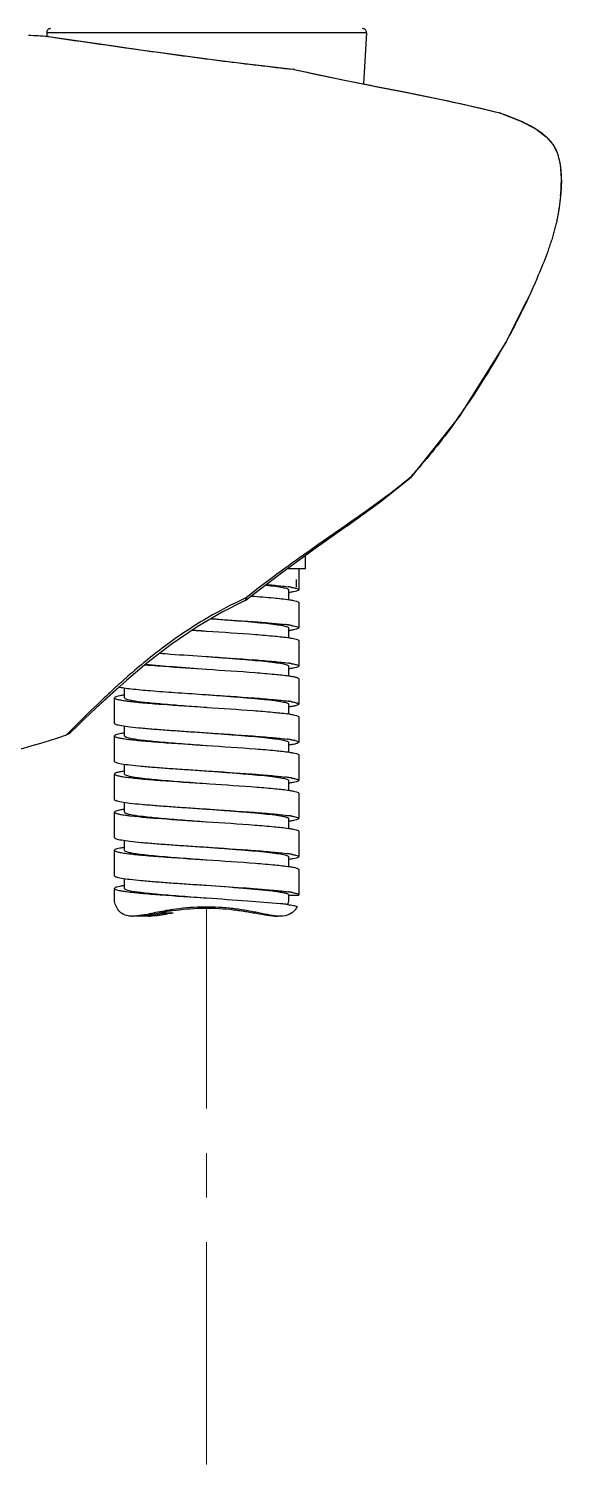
# Model space of a CAD drawing. Extents: x 0 to 1693, y 0 to 1240.
# Drawn here: x 142.2 to 184.1, y 377.3 to 489.9 of the extents above; entities that cross this region are included whole.
import ezdxf

# ---------------------------------------------------------------- set-up
doc = ezdxf.new("R2010")
doc.units = 0
doc.header["$LTSCALE"] = 14
doc.header["$MEASUREMENT"] = 0
doc.linetypes.add('CENTER', pattern=[2, 1.25, -0.25, 0.25, -0.25])
doc.layers.get('0').update_dxf_attribs({"linetype": 'CONTINUOUS'})
doc.layers.add('DEF_LAYER_ASSEM_MEMBER', color=7, linetype='CONTINUOUS')

msp = doc.modelspace()

# ---------------------------------------------------------------- linework, layer by layer
at = {"color": 1, "linetype": 'CENTER', "lineweight": 5}
msp.add_line((156.1975008436366, 264.9534091178189), (156.1975008436357, 420.7271153567929), dxfattribs=at)
at = {"layer": 'DEF_LAYER_ASSEM_MEMBER', "color": 9, "linetype": 'Continuous'}
for p, q in [((168.7780318893356, 489.6048532158834), (143.6169697978357, 489.6048532158834)), ((143.6797775384357, 489.3021870678836), (143.7549884409354, 489.2914743576835)), ((163.0500230473363, 486.7168785412837), (162.9999786970357, 486.7274901320834)), ((163.0016629819356, 486.7223001180835), (163.0500232602344, 486.7168785500835)), ((163.0500230473363, 486.7168785412837), (163.1015822119361, 486.7108420515835)), ((163.0500232602344, 486.7168785500835), (163.0986974668349, 486.7063383013833)), ((179.3215080199361, 483.2741315574835), (179.2457339203347, 483.2999969278835)), ((179.2498021165347, 483.2927745158836), (179.3215070410361, 483.2741319057836)), ((179.3215080199361, 483.2741315574835), (179.3231890832349, 483.2766478306835)), ((179.7992562207355, 465.3635549317837), (179.7340833585358, 465.2452480981835)), ((172.2188142296354, 454.6063225387834), (172.2467713887354, 454.5895727487837)), ((159.3367505790347, 445.1733102111834), (159.2633515720345, 445.1156051061835)), ((156.3257245057348, 443.5939233336835), (156.2831769641352, 443.5692219779835)), ((149.2806581682353, 438.3169251408835), (149.2394990669354, 438.2797445298834)), ((149.5103959302351, 438.5233548435835), (149.4966863899344, 438.5110891496834)), ((145.4602319536343, 434.6454371958835), (145.1749143153347, 434.3579252197833)), ((145.5590163874358, 434.7447948487834), (145.4602319536343, 434.6454371958835))]:
    msp.add_line(p, q, dxfattribs=at)
at = {"layer": 'DEF_LAYER_ASSEM_MEMBER', "color": 7, "linetype": 'Continuous'}
for p, q in [((143.6169697978357, 489.6048532158834), (143.6353155836359, 489.3049022690834)), ((143.7690791614359, 489.2926140371835), (143.6797805473352, 489.3021864422835)), ((143.7691384041345, 489.2930270030834), (148.9100928210346, 488.5573001178836)), ((168.7780318893356, 489.6048532158834), (168.5318204682344, 485.5793320633834)), ((169.2690842235343, 485.4313223348836), (171.5130852794346, 484.9915182881837)), ((171.4982640314347, 484.9944598489835), (173.6976184444347, 484.5512021579834)), ((173.6833078847349, 484.5541453040835), (175.7725033640354, 484.1134086930833)), ((175.759385616936, 484.1162610098836), (177.6784334997346, 483.6844301505835)), ((177.6670042814358, 483.6871052757833), (179.246186149835, 483.2998763390835)), ((179.2457339203347, 483.2999969278835), (179.2446918490341, 483.3002654408833)), ((179.3224621770341, 483.2769002444834), (180.9391326467348, 482.6471885944834)), ((184.1072069154352, 478.1585262961835), (184.0477335677342, 476.7688877684836)), ((184.0518561399358, 476.8126381147836), (184.0412347211359, 476.6966438765835)), ((183.9254458171354, 475.7709750797835), (183.9205070680355, 475.7392072167836)), ((183.9442603238358, 475.8972957088836), (183.9254458171354, 475.7709750797835)), ((183.9397749506361, 475.8750527012835), (183.9281148932341, 475.7915559960834)), ((183.9599407281357, 476.0077774295835), (183.9442603238358, 475.8972957088836)), ((182.9590185783354, 472.1744667162834), (182.8808110465352, 471.9659648412835)), ((183.0353653843349, 472.3830267908834), (182.9590185783354, 472.1744667162834)), ((182.4695225797359, 470.9338730656837), (182.384434319335, 470.7305137114836)), ((182.5538539849358, 471.1383227701835), (182.4695225797359, 470.9338730656837)), ((182.6372923750359, 471.3438156697835), (182.5538539849358, 471.1383227701835)), ((182.7197129355363, 471.5503389470837), (182.6372923750359, 471.3438156697835)), ((182.8009643661344, 471.7578195040835), (182.7197129355363, 471.5503389470837)), ((182.8808110465352, 471.9659648412835), (182.8009643661344, 471.7578195040835)), ((182.0398830905351, 469.9305553546835), (181.8680796688359, 469.5419417312835)), ((182.1694601418358, 470.2276167470836), (182.0398830905351, 469.9305553546835)), ((182.2987417833347, 470.5283356660834), (182.1694601418358, 470.2276167470836)), ((182.384434319335, 470.7305137114836), (182.2987417833347, 470.5283356660834)), ((181.8680796688359, 469.5419417312835), (181.5965791253357, 468.9359348149835)), ((181.3653969929355, 468.4775783000835), (179.743077863036, 465.2569160196836)), ((179.743077863036, 465.2569160196836), (176.0992117717351, 459.4230385032834)), ((172.1553584355361, 454.4993480602834), (169.8236130929354, 452.6403515251836)), ((172.1553899344353, 454.4993673719835), (172.1542414420355, 454.4983783886832)), ((169.8351540917347, 452.6487642682835), (167.262010713036, 450.7864909107834)), ((167.2676501505348, 450.7905722353835), (164.6388640713367, 448.9293131690833)), ((163.9475008436357, 448.4272750081836), (163.9475008436357, 447.4231678035835)), ((163.9468843545355, 447.4231678035835), (162.5756258042356, 447.4231678035835)), ((163.4475008436357, 447.4231678035835), (163.4475008436357, 445.7731678035834)), ((163.247500843635, 446.5731678035836), (163.247500843635, 445.9731678035835)), ((159.4324374232356, 445.0484522542836), (159.4326582615349, 445.0486279173836)), ((162.6475008436346, 445.7731678035834), (162.6475008436346, 444.9942937937835)), ((159.2402695154351, 444.9294885085835), (157.4178348564355, 444.0073808236834)), ((163.4475008436357, 444.7731678035834), (163.4475008436357, 442.7731678035834)), ((162.6475008436346, 442.7731678035834), (162.6475008436346, 441.9954404080836)), ((156.1776520197354, 442.5244749939834), (156.1975008436357, 442.5231678035834)), ((156.1975008436357, 442.5231678035834), (156.2173542171358, 442.5218603135836)), ((163.4475008436357, 441.7731678035834), (163.4475008436357, 439.7731678035834)), ((156.1776499713351, 440.5244751288833), (156.1975008436357, 440.5231678035834)), ((151.4948025027361, 439.9887270557833), (149.8957691894348, 438.6411839861835)), ((155.8626707683352, 439.5452266270836), (156.197500825835, 439.5231675551836)), ((156.197500825835, 439.5231675551836), (156.2172896157344, 439.5218643104836)), ((162.6475008436346, 439.7731678035834), (162.6475008436346, 438.9985841116836)), ((162.6767923182351, 438.9953232765833), (162.691122444935, 438.9932105432836)), ((163.4475008436357, 438.7731678035834), (163.4475008436357, 436.7731678035834)), ((148.9475008436357, 435.2731678035834), (148.9475008436357, 437.2731678035834)), ((149.747500843635, 437.2731678035834), (149.747500843635, 438.0527569473834)), ((155.8626707683352, 437.5452266270836), (156.197500825835, 437.5231675551836)), ((147.4848940823349, 436.4504164027835), (146.6289229818349, 435.6351872031837)), ((156.1777988769345, 436.5244651709836), (156.1975008337349, 436.5231676591834)), ((156.1975008337349, 436.5231676591834), (156.2172390854348, 436.5218677574835)), ((162.6475008436346, 436.7731678035834), (162.6475008436346, 435.9957666048836)), ((162.6767923182351, 436.5510123305835), (162.6546815894353, 436.5477886524836)), ((162.6767923182351, 436.9953232765833), (162.691122444935, 436.9932105432836)), ((162.691122444935, 436.5531250638835), (162.6767923182351, 436.5510123305835)), ((146.0223515964344, 435.0483244392835), (145.5528021363361, 434.5905382397834)), ((146.6306290323364, 435.6368291378835), (146.0214987726349, 435.0474957885835)), ((149.747500843635, 434.2731678035834), (149.747500843635, 435.0528730656836)), ((163.4475008436357, 435.7731678035834), (163.4475008436357, 433.7731678035834)), ((148.9475008436357, 432.2731678035834), (148.9475008436357, 434.2731678035834)), ((156.177798878035, 434.5244651708836), (156.1975008335348, 434.5231676591834)), ((162.6475008436346, 433.7731678035834), (162.6475008436346, 432.9934625414835)), ((156.1777625991353, 433.5244678498834), (156.1975008576346, 433.5231679476835)), ((156.1975008576346, 433.5231679476835), (156.2172028091363, 433.5218704362835)), ((163.4475008436357, 432.7731678035834), (163.4475008436357, 430.7731678035834)), ((149.7182109202358, 431.4953232613834), (149.7038787473348, 431.4932105573835)), ((149.7403246319363, 431.4985469065837), (149.7182109202358, 431.4953232613834)), ((149.747500843635, 431.2731678035834), (149.747500843635, 432.0505690022833)), ((156.1777625996356, 431.5244678498834), (156.1975008575346, 431.5231679476835)), ((148.9475008436357, 429.2731678035834), (148.9475008436357, 431.2731678035834)), ((156.1777006753355, 430.5244720208834), (156.1975008594354, 430.5231680217835)), ((156.1975008594354, 430.5231680217835), (156.4568787378348, 430.5060822509836)), ((162.6475008436346, 430.7731678035834), (162.6475008436346, 429.9941679707836)), ((163.4475008436357, 429.7731678035834), (163.4475008436357, 427.7731678035834)), ((148.9475008436357, 426.2731678035834), (148.9475008436357, 428.2731678035834)), ((149.747500843635, 428.2731678035834), (149.747500843635, 429.0480575423835)), ((156.1776965314357, 428.5244722781836), (156.1975008579348, 428.5231680050833)), ((155.8308654921357, 427.5473236911835), (156.1975008261352, 427.5231675570835)), ((156.1975008261352, 427.5231675570835), (156.2172823918363, 427.5218647901834)), ((162.6475008436346, 427.7731678035834), (162.6475008436346, 426.9995533168835)), ((149.747500843635, 425.2731678035834), (149.747500843635, 426.0528842325834)), ((163.4475008436357, 426.7731678035834), (163.4475008436357, 424.7731678035834)), ((148.9475008436357, 423.2731678035834), (148.9475008436357, 425.2731678035834)), ((156.1778120822355, 425.5244642219834), (156.1975008253348, 425.5231675739835)), ((162.6475008436346, 424.7731678035834), (162.6475008436346, 423.9934357396835)), ((156.177764117635, 424.5244677412834), (156.1975008571344, 424.5231679390836)), ((156.1975008571344, 424.5231679390836), (156.2172028930354, 424.5218704220836)), ((163.4475008436357, 423.7731678035834), (163.4475008436357, 421.7731678035834)), ((149.7557841284352, 422.5007763035835), (149.7350330926356, 422.4977793983835)), ((149.747500843635, 422.2731678035834), (149.747500843635, 423.0482825432834)), ((156.1777309497347, 422.5244700468834), (156.1975008629352, 422.5231680507836)), ((148.9475008436357, 421.4569157454835), (148.9475008436357, 422.2731678035834)), ((162.6475008436346, 421.7731678035834), (162.6475008436346, 421.4569157454835)), ((163.4475008436357, 421.7731678035834), (163.4167721701351, 421.7291920995835)), ((151.4084654241351, 420.0857814645835), (150.3755715887355, 420.0857814645835)), ((151.2727895066355, 420.1063516046834), (151.0591002100364, 420.1130858742836)), ((151.4769861713348, 420.1000249795834), (151.2727895066355, 420.1063516046834)), ((151.4059373286354, 420.1073240948836), (151.4769861713348, 420.1000249795834))]:
    msp.add_line(p, q, dxfattribs=at)
for points in [[(148.9100928210346, 488.5573001178836), (150.7891715727355, 488.2909627252834), (152.8096016170357, 488.0093313975835), (154.9187816101357, 487.7228513631835), (157.0615640655351, 487.4418725748835), (159.1814661615344, 487.1755760120836), (161.2227613838359, 486.9310411439835), (163.0008536650357, 486.7273919295835)], [(163.1007444183351, 486.7110211471836), (164.9399438311348, 486.3170037735836), (167.0621721051348, 485.8743720048835), (169.2839957516362, 485.4284011137834)], [(179.3224638214351, 483.2768996724835), (180.930897354835, 482.6514936969834), (182.0991314163357, 482.0407846324833), (182.9119927387355, 481.4164846282833), (183.4694618366348, 480.7789971541833), (183.7957217225367, 480.0984102594834), (184.0057274970341, 479.2420143353836), (184.1072069154352, 478.1585262961835)], [(184.0412347211359, 476.6966438765835), (184.0300809283353, 476.5842770899835), (184.0202734810364, 476.4922516357835), (184.0120221437346, 476.4181887445834)], [(183.9281148932341, 475.7915559960834), (183.9183398735358, 475.7242949411834), (183.9071647004357, 475.6501990145834), (183.8948085967359, 475.5713922548834), (183.8815385145344, 475.4900004837837), (183.8674748017356, 475.4069935585835), (183.8526012487355, 475.3224374909835), (183.8369029063351, 475.2363932481835), (183.8203690246346, 475.1489332233834), (183.802993317734, 475.0601406994833), (183.7847741464348, 474.9701088276834), (183.7657147086347, 474.8789398651834), (183.7458221287352, 474.7867395248836), (183.7250943384342, 474.6935573293836), (183.7035436552351, 474.5994955854835), (183.6811918659359, 474.5046830090835), (183.6580333497359, 474.4091212855833), (183.6340575252352, 474.3127907078836), (183.6092669617346, 474.2157228649835), (183.5836656705351, 474.1179501614836), (183.5572591280352, 474.0195058245836), (183.530054304535, 473.9204239520836), (183.5020596930362, 473.8207395639836), (183.4732853363357, 473.7204886566833), (183.4437428525353, 473.6197082594836), (183.4134454999357, 473.5184366248836), (183.3824109168354, 473.4167220978834), (183.3506558209347, 473.3146054177835), (183.3181958633349, 473.2121200768834), (183.2850477727361, 473.1092996428836), (183.2512293311365, 473.0061777835836), (183.2167593532349, 472.9027883060835), (183.1816576654355, 472.7991651960833), (183.145945084535, 472.6953426581836), (183.1096433959347, 472.5913551563835), (183.0353653843349, 472.3830267908834)], [(184.0120208617363, 476.4181774578835), (184.0027824962353, 476.3385900431836), (183.9903455566355, 476.2366243845836), (183.9773897098357, 476.1360020960833), (183.9599407281357, 476.0077774295835)], [(181.600849627036, 468.9454248837835), (179.7601559925361, 465.2879494337835), (176.1067559723351, 459.4325029773836), (172.2426413746352, 454.5848306099833)], [(164.6388640713367, 448.9293131690833), (161.984621143135, 447.0019164188834), (159.4327678797354, 445.0487461751836)], [(157.4178348564355, 444.0073808236834), (155.4621560239348, 442.8622582697835), (153.4111844451354, 441.4679497458833), (151.4948025027361, 439.9887270557833)], [(149.8957691894348, 438.6411839861835), (148.5737156304358, 437.4613403667836), (147.4848940823349, 436.4504164027835)], [(149.3200437158348, 438.1274269914834), (148.5694044036345, 437.4573997561833), (147.482073520735, 436.4477597079836)]]:
    msp.add_lwpolyline(points, dxfattribs=at)
for centre, radius, start, end in [((131.416878164936, 294.5855552302835), 195.1023968212, 86.3963743726544, 86.8324380076117), ((143.9164102357345, 489.6231678035833), 0.3, 89.99992367553335, 183.5000049473047), ((168.478591451435, 489.6231678035833), 0.3, 356.4999950526952, 90.00007632457087), ((162.8894556705354, 485.7352479719834), 0.9983790615000001, 80.71024550636227, 83.6767779445155), ((162.8889600901357, 485.7322118557836), 1.0014553581, 77.71331570436078, 80.71030452260362), ((178.9961708788351, 482.3327290478835), 0.9989484409, 70.89156333991143, 75.5946181825746), ((171.499298661035, 455.2554131463835), 1.0010300269, 310.9511729338196, 317.8411028490049), ((171.5015377393347, 455.2532885739836), 0.9979442419, 317.8452407587234, 318.3112635170036), ((158.8083290508357, 445.8430030268835), 1.0104120713, 295.2891399648385, 301.9875408229817), ((158.8147154518365, 445.8329885590833), 0.9985350743000001, 301.9811315774567, 308.2159074347237), ((160.8637911035357, 433.6308703368836), 12.4966683534, 81.78659465487716, 81.96030677269223), ((161.007114355335, 434.6223940984835), 11.494839586, 81.53425358221062, 81.78760937458846), ((161.0089066860355, 456.9151362595835), 11.4858669775, 278.2862272536751, 278.4033796307747), ((161.143403046136, 456.0081436991834), 10.5689566764, 278.4006515883589, 278.7167715171916), ((161.2543971909354, 436.2733590507835), 9.8254590684, 80.93821939210046, 81.54321351644302), ((161.5480884565359, 438.1155131901835), 7.9600405049, 80.33338300670322, 80.93741040004386), ((160.2887994551356, 426.4675425883834), 16.6994751785, 81.93985044986651, 82.99080029027166), ((161.0079927323359, 431.6319832472834), 11.4852182009, 81.4120137304538, 81.8798316293651), ((161.3273897999361, 433.7410926109835), 9.352061884, 80.77485311556008, 81.41732405581355), ((161.5790167505356, 435.2968861273835), 7.7760516437, 80.35953355707737, 80.76716265580481), ((161.0984032521346, 453.3093173043835), 10.8734666937, 278.4164784714081, 278.5812621268947), ((160.978669721836, 428.4262950337834), 11.6929875192, 81.52635421784065, 81.866225642376), ((161.0682942199355, 450.5082493671835), 11.0746669803, 278.3320503258517, 278.5585719770962), ((161.2592718416354, 430.3014395345836), 9.7969646691, 80.93674709525185, 81.53353626415507), ((161.464377960835, 431.5966045013834), 8.4856606239, 80.74061692640869, 80.92678671658344), ((161.5436240072349, 432.0829388827833), 7.9929121436, 80.57813812096725, 80.74033183108322), ((151.3025731791358, 426.6962074559835), 10.9147129803, 98.41076895696817, 98.5653028367441), ((152.2328372918355, 454.6018508624834), 17.7303339446, 262.5065969471696, 262.8742234896839), ((160.8503810305365, 423.5572936474834), 12.5714007035, 81.46369453411502, 82.31615117448881), ((160.9177861690359, 425.0074119472833), 12.1162750329, 81.65246293018721, 81.93710386663537), ((161.227811214435, 427.0997064057835), 10.0011351293, 80.99868484656577, 81.58659277772651), ((161.5292287795355, 429.0016267003834), 8.0754785316, 80.36177688369779, 80.9996535298474), ((125.8410303015362, 491.1730122985834), 60.0146081219, 278.0039059165971, 288.7931772883312), ((144.8527229881356, 435.3046023824836), 0.9999995589, 288.7954791471086, 314.4325784147731), ((151.3460968290356, 423.4020957322834), 11.2120314303, 98.34741873978325, 98.47693613593293), ((151.9655693356353, 449.5646680268835), 15.6756953465, 262.2944519774606, 262.5367328922812), ((160.6475226235352, 420.0928801889836), 14.0497896208, 82.02326315557866, 82.29480320225774), ((160.9503164950356, 422.2412446721835), 11.8801927625, 81.45069890904011, 82.03162324683997), ((161.3081306066351, 424.6201262634836), 9.474551783999999, 80.81601332540215, 81.4518646690166), ((161.5833081977353, 426.3259149587834), 7.7467099697, 80.2888272394637, 80.81155465836825), ((162.4262365036348, 430.7950892897834), 3.1982908659, 76.53916380460377, 78.39703201526929), ((161.0489048402351, 444.6442399954835), 11.2120315522, 278.3474187406259, 278.4769361353007), ((160.3498803631364, 414.9213924775834), 16.2415480224, 81.93950378807226, 82.88501407548652), ((161.0051110285358, 419.6132280703837), 11.504193181, 81.40749040935106, 81.89405597723427), ((161.092428494735, 441.3501282447833), 10.9147130748, 278.4107689550718, 278.5653028336893), ((161.3303211094362, 421.7602427078837), 9.332688473400001, 80.76745810228483, 81.41229657266165), ((161.5854967438345, 423.3362654910834), 7.7361418142, 80.33377988362783, 80.76012553392059), ((162.2338985453343, 426.8841828660834), 4.1292748064, 78.29429621575406, 78.62037193256154), ((151.2968827115355, 417.7370955319834), 10.873432611, 98.40215383809324, 98.5946845605483), ((152.4255751405353, 447.0754743434836), 19.2165001421, 262.4555489759913, 263.4173554936988), ((160.9964669783358, 416.5489805569835), 11.5690164336, 81.48065625388581, 81.85190300788832), ((161.0067257615347, 415.6197750471833), 11.4974872987, 81.53385495334858, 81.78920209004417), ((161.0824628614346, 438.4133123347833), 10.9786773792, 278.3645488224253, 278.576673677039), ((161.2863487103341, 418.4762386669836), 9.620079906499999, 80.87429262714083, 81.48764104335051), ((161.5197479947356, 419.9369709989837), 8.140819149299999, 80.55209673886009, 80.86564536268331), ((161.6498412380361, 420.7191349490836), 7.3479101429, 80.26196573442796, 80.55159586541349), ((151.3311139228344, 414.5033934729836), 11.1096304449, 98.36986648946875, 98.50646032592904), ((152.017301353836, 440.9551990999835), 16.0696378084, 262.3952741169375, 262.5495336508696), ((160.9153254143357, 413.0003715371836), 12.1235941746, 81.48454205486355, 82.10946966654555), ((161.289832839534, 415.5027074054835), 9.593388535199999, 80.85737624415515, 81.48360058577052), ((161.5717672158344, 417.2573148685833), 7.8162745538, 80.30200866992865, 80.85414013844938), ((161.040653459534, 435.6999998479835), 11.2683991824, 278.3347291449344, 278.4618690174012), ((151.3589524034351, 411.3199728650834), 11.2951526251, 98.26613710663185, 98.5121678941823), ((151.2432010809343, 432.4430289710835), 10.5033176853, 261.0308568572416, 261.8225786696048), ((151.7334742461344, 435.8449613030834), 13.9403963705, 261.8168196561261, 262.4508488055342), ((158.7335847233362, 400.7756605774834), 21.4657254515, 82.60003055003703, 82.88639521286458), ((161.0084187306356, 410.6324858301837), 11.48465585, 81.437091326015, 81.8505462164872), ((161.3108496210361, 412.6338665701835), 9.4605540896, 80.81379964703738, 81.44353309466075), ((161.5520617433349, 414.1327316153836), 7.9424045273, 80.45131403147845, 80.8053922336469), ((161.7915428152346, 415.5449016807834), 6.510073890499999, 79.59188210270925, 80.46807439990518), ((146.1595977845345, 447.8334725081836), 28.1155213548, 280.6837929242629, 281.3359755652519), ((163.1466046474352, 544.1899932298834), 124.2423589032, 265.1667678959487, 265.4287481188428), ((158.3239046326353, 388.7854372092836), 32.10263865570001, 99.57452521652063, 100.0482607180967), ((157.3713405204353, 394.4075608915834), 26.4003906787, 99.05409493083923, 99.5654855374016), ((160.3742035988353, 366.4692341384837), 54.2824181072, 97.20096976931089, 97.76790233453829), ((156.9837142912356, 396.8473072031836), 23.9300435923, 98.30108418732945, 99.05682166504836), ((147.1199691882348, 314.6267556919835), 105.8933625196, 86.50797031450651, 86.68427056475726), ((159.1064658508358, 394.7158690876834), 26.5225859537, 83.11931108102317, 83.77135900014189), ((160.1067747579355, 403.0456064025834), 18.1330026678, 82.20731274278312, 83.1040916449028), ((150.3754694084355, 422.5786866563835), 2.4917955563, 268.4134966567592, 270.0047035195849), ((155.4213517179351, 458.9279070959835), 39.027698078, 263.7448031576608, 264.0946006977559), ((149.6092549311352, 431.6674349231835), 11.6464620937, 278.7515430646544, 279.092954662113)]:
    msp.add_arc(centre, radius, start, end, dxfattribs=at)
at = {"layer": 'DEF_LAYER_ASSEM_MEMBER', "color": 9, "linetype": 'Continuous'}
for centre, radius, start, end in [((172.2593363774349, 478.0367928840835), 11.8563859485, 353.8611308587042, 354.0734807112031), ((126.0597481856357, 494.8475379435836), 61.2962463806, 324.9964508732047, 331.1225326832909), ((130.4076610503353, 491.8492373165836), 56.0149054049, 324.2945341332946, 324.9574556879979), ((134.3390556330351, 489.0348879136834), 51.1879109269, 317.7325873663009, 318.5279036151114), ((154.4317061675347, 475.3911788522835), 27.3567444887, 310.3142435605612, 310.5560002151827), ((171.9237190562353, 454.6895633824834), 0.3066108272, 342.9226781297968, 344.2472307579002), ((174.2955112673362, 412.4982905857835), 35.9145042045, 114.90607376736, 120.0230932582299), ((174.9800113285355, 411.0602511729835), 37.5070730052, 114.7734818508955, 114.9293494414633), ((173.1998876483349, 414.4793709368835), 33.6510703242, 120.1794175211363, 120.3468596990161), ((196.7627103243349, 385.7138565866833), 70.86344744270001, 132.115769813222, 132.3009661425203), ((195.4789754705353, 387.1346375765836), 68.9486118924, 131.9499328679056, 132.0701402191282), ((194.6354474555365, 388.0731171355835), 67.686754771, 131.8265093085287, 131.9499322419382), ((193.4927299692345, 389.3509374732835), 65.9725119846, 131.6033393064256, 131.8110832048013), ((192.5147552829358, 390.4518097191833), 64.4999787701, 131.4709268653039, 131.6030338709484), ((191.5038521045344, 391.5963751816835), 62.9729047503, 131.2154426343353, 131.4713958305867), ((254.9665201668349, 325.9788086347835), 154.2726211625, 134.9392129408982, 135.1684720863926)]:
    msp.add_arc(centre, radius, start, end, dxfattribs=at)
for points, start_tangent, end_tangent in [([(143.7549884409354, 489.2914743576835), (151.8533694634343, 488.1371301779836), (157.538381743635, 487.3757633285836), (163.0016629819356, 486.7223001180835)], (0.9900021287219435, -0.1410524197808054), (0.9937680185763544, -0.1114680458913061)), ([(163.0986974668349, 486.7063383013833), (167.176222443336, 485.8454399617835), (169.3565446622351, 485.4084556338835), (171.5500915692346, 484.9788593630833), (175.7246639148352, 484.1187335458835), (179.2498021165347, 483.2927745158836)], (0.9773574722698204, -0.211594828382802), (0.968000494286357, -0.2509482876239015)), ([(179.3215070410361, 483.2741319057836), (180.375646448535, 482.8828388604834), (181.4027758572347, 482.4257584654833), (181.8979639636354, 482.1596577292835), (182.371068788535, 481.8562669873836), (182.8107220325355, 481.5062562889834), (183.0162110966348, 481.3144312151835), (183.2108223154346, 481.1116259452833), (183.3877386043359, 480.8933968690835), (183.5409264280361, 480.6578327593834), (183.776145099936, 480.1479296916834), (183.9326833248351, 479.6088385547835), (184.033632425936, 479.0558994599835), (184.1106118253347, 477.9349415138836), (184.0523515218365, 476.8125863802834)], (0.945164703712983, -0.3265940643293282), (-0.1032498763512813, -0.9946554494061978)), ([(181.5965774670358, 468.9359356566833), (180.7321984291348, 467.1325600654836), (179.7992562207355, 465.3635549317837)], (-0.4106066273053815, -0.9118125890844564), (-0.4815337393075142, -0.8764275542841651)), ([(175.8933245287362, 459.1578922011836), (172.6930482799353, 455.1354266626836)], (-0.583635221881945, -0.8120159652240914), (-0.6622190378589043, -0.7493103134864935)), ([(172.1309551156364, 454.5314555632835), (169.1446497351344, 452.2390039005836), (165.8991836669366, 449.9611823470836), (162.5802824876346, 447.6138098839835), (159.3367505790347, 445.1733102111834)], (-0.7625012994728912, -0.6469866832494717), (-0.7864696683638429, -0.6176289021278609)), ([(172.2168112047357, 454.5995234362836), (172.2056919190354, 454.5695546641834), (172.1551245415349, 454.4991963354835)], (-0.2937458529919656, -0.9558835566375344), (-0.753856000150458, -0.6570396723464671)), ([(159.2633506902357, 445.1156046424835), (159.270241747935, 444.9883876616834), (159.2402796272354, 444.9294983209834)], (0.1538285410312427, -0.9880975558942544), (-0.9042007759443381, -0.4271076641570095)), ([(159.2633506902357, 445.1156046424835), (159.3230594787356, 445.0765576803835), (159.3707186960355, 445.0510098520836), (159.4325922858361, 445.0485748994834)], (0.827172802142772, -0.5619476447101408), (0.785613672067391, 0.6187173492482574)), ([(156.198236639636, 443.5196601389835), (152.8880509253349, 441.3137001052835), (150.0114944212355, 438.9669460730834)], (-0.8629821655217218, -0.5052343832237072), (-0.752244890028154, -0.6588836205480681)), ([(149.0698396476355, 438.1258616054834), (148.146478992835, 437.2712886301836), (145.995099335435, 435.1816981676834)], (-0.7396235851474076, -0.6730207666139996), (-0.7079027225310962, -0.7063099428955124))]:
    msp.add_spline(points, degree=3, dxfattribs=dict(at, start_tangent=start_tangent, end_tangent=end_tangent))
at = {"layer": 'DEF_LAYER_ASSEM_MEMBER', "color": 7, "linetype": 'Continuous'}
for points, start_tangent, end_tangent in [([(160.8832312385357, 446.1349036898837), (161.6339270477356, 446.0444697903836), (162.1902087856351, 445.9540358907834), (162.5321518931351, 445.8636019912835), (162.6185481535349, 445.8183850414835), (162.6474784922348, 445.7731680916836)], (0.9942488394646246, -0.1070945620619803), (0.001477322648868634, -0.9999989087583003)), ([(160.9414894399351, 446.1825829944835), (161.4307884344353, 446.1381157769833), (162.6115639293357, 446.0047141246835)], (0.9962285816208969, -0.08676758128250613), (0.9901689170449631, -0.1398767876311324)), ([(159.7525314185359, 445.2784706069833), (161.4782745747352, 445.1335762938834), (162.7213696099361, 444.9886819807834)], (0.9971573609173325, -0.07534718022846341), (0.9887909446784048, -0.1493066231685249)), ([(162.7213696099361, 444.9886819807834), (163.0360105456357, 444.9348033865836), (163.263605234536, 444.8809247923837), (163.401376820636, 444.8270461981836), (163.4474595689344, 444.7731676039834)], (0.9887909446845392, -0.1493066231278996), (-0.001110435660881704, -0.9999993834661316)), ([(163.4474977043346, 445.7731676977835), (163.4028688497356, 445.7201915336834), (163.2697278461355, 445.6672153696836), (163.0495124030358, 445.6142392056836), (162.7451301627361, 445.5612630416836)], (-0.0008180693044817294, -0.9999996653812506), (-0.988441159579887, -0.1516049934809822)), ([(162.8846989556359, 445.9625328290836), (162.936890050335, 445.9534257736834), (163.078711662135, 445.9261046076836)], (0.9857715689470855, -0.1680904930553828), (0.9788274290409278, -0.2046872349638043)), ([(163.078711662135, 445.9261046076836), (163.1207708729353, 445.9170504392837), (163.2319484222344, 445.8898879340836)], (0.9788274290362563, -0.2046872349861434), (0.9649156887787013, -0.2625599237292789)), ([(163.2319484222344, 445.8898879340836), (163.3933590225361, 445.8315278158834), (163.4474977043346, 445.7731676977835)], (0.9649156887797191, -0.2625599237255383), (-0.0008180691354538189, -0.999999665381389)), ([(156.547056129436, 443.4972792971835), (157.7544250219353, 443.4067653244833), (158.9060060419351, 443.3162513516836), (159.9605603552345, 443.2257373789835), (160.8802955232341, 443.1352234062836), (161.6322133631356, 443.0447094335834), (162.189389479935, 442.9541954608835), (162.5318994902345, 442.8636814881834), (162.618526657835, 442.8184245018833), (162.6474784922348, 442.7731675154835)], (0.9972632912150807, -0.07393191458947228), (-0.001477322668380825, -0.9999989087582715)), ([(156.5514121342358, 443.4998510955834), (159.8505329179343, 443.2710332590837), (161.232427885735, 443.1566243408834), (162.3266148726352, 443.0422154225835)], (0.9978332814183142, -0.06579317969181409), (0.9924844646955249, -0.1223706964025203)), ([(163.4474486798345, 442.7731677400834), (163.4013555728352, 442.7192699423836), (163.2634660060348, 442.6653721446835), (163.0357263073356, 442.6114743470835), (162.7208546921347, 442.5575765493836)], (-0.0003345536061618033, -0.9999999440369407), (-0.9888029920393463, -0.1492268170739982)), ([(162.8812339164351, 442.9631244238835), (162.9240539531356, 442.9557100835834), (163.042733813435, 442.9334670627836)], (0.985864364264645, -0.1675453827267933), (0.980600580435006, -0.1960165851414866)), ([(163.042733813435, 442.9334670627836), (163.2723496363351, 442.8783174331834), (163.4077845850361, 442.8231678035836)], (0.9806005804250949, -0.1960165851910675), (0.8460721505295576, -0.5330683972046079)), ([(163.4077845850361, 442.8231678035836), (163.425142713334, 442.8106677876835), (163.4474486798345, 442.7731677400834)], (0.8460721506789046, -0.5330683969675682), (-0.0003345544172323863, -0.9999999440366695)), ([(155.0669307461349, 442.5979294334834), (156.1776520197354, 442.5244749939834)], (0.9977847858888479, -0.06652458980517055), (0.9978384233009528, -0.06571515034045436)), ([(155.0794101710353, 442.6063556373836), (156.1751963594352, 442.5248189094834)], (0.9971872121171657, -0.0749510773104367), (0.9972712804928138, -0.07382406859706214)), ([(156.2173542171358, 442.5218603135836), (160.0361605151347, 442.2567511276834), (161.574841644936, 442.1241929060834), (162.7016838172358, 441.9916389349835)], (0.9978384231853693, -0.06571515209551078), (0.9890739957136657, -0.1474199138617426)), ([(162.7016838172358, 441.9916389349835), (163.0247260808346, 441.9370211022833), (163.258570138335, 441.8824034349834), (163.4000783677357, 441.8277857688836), (163.4474784737349, 441.7731680578836)], (0.9890739957145358, -0.1474199138559045), (0.001521605392135315, -0.9999988423578453)), ([(152.4969721923362, 440.7789339315837), (153.3578138328348, 440.7153274039836), (156.1776499713351, 440.5244751288833)], (0.9970799333073499, -0.07636495659535761), (0.9978384232487697, -0.06571515113281809)), ([(156.1975008436357, 440.5231678035834), (157.4556289101356, 440.4294330658836), (158.665908242835, 440.3356593285835), (159.780855697235, 440.2419209791833), (160.7583201288353, 440.1481670468834), (161.5604668843362, 440.0544180446836), (162.1565216120352, 439.9606679488834), (162.5235406296351, 439.8669179221833), (162.6164214121354, 439.8200429733834), (162.6474503005365, 439.7731679841836)], (0.9972713179410465, -0.07382356271630428), (0.0007436533485213156, -0.9999997234898104)), ([(156.1975008436357, 440.5231678035834), (159.9629382551348, 440.2624148710834), (161.4942664327345, 440.1320332441835), (162.6330497268345, 440.0016561047835)], (0.9978384421819084, -0.06571486364577227), (0.989931067702816, -0.141550277981934)), ([(151.3529311091361, 439.8725808252834), (152.3439207133351, 439.7907422757835), (155.8626707683352, 439.5452266270836)], (0.9961049185808243, -0.08817591042393304), (0.9978337681701758, -0.06578579709411617)), ([(151.4027855615341, 439.9233271947833), (153.5629884053351, 439.7240662498834), (156.1753777414351, 439.5248053048836)], (0.9939303247386454, -0.1100114065219202), (0.997271312500287, -0.07382363621466566)), ([(156.2172896157344, 439.5218643104836), (160.0124067929346, 439.2585937934837), (161.5466015720349, 439.1269585349835), (162.6767923182351, 438.9953232765833)], (0.9978383992701525, -0.06571551523026856), (0.9893988048105103, -0.1452239823153654)), ([(163.4474784737349, 439.7731680578836), (163.4010351999359, 439.7191028263835), (163.2623512817363, 439.6650376069833), (163.0331633721353, 439.6109723881837), (162.7164303547352, 439.5569071660834)], (0.001521605475463701, -0.9999988423577185), (-0.9888600457043278, -0.1488482784906658)), ([(162.8520828167357, 439.9680248099835), (162.9736771760354, 439.9467391027833), (163.2569174477348, 439.8828821244833)], (0.986507681284798, -0.1637149802739246), (0.9606801080000232, -0.2776575770496169)), ([(163.2569174477348, 439.8828821244833), (163.3996629463354, 439.8280251138835), (163.4474784737349, 439.7731680578836)], (0.9606801079655075, -0.2776575771690391), (0.001521605574312551, -0.9999988423575682)), ([(162.691122444935, 438.9932105432836), (163.0186703066347, 438.9381998582835), (163.2558737652353, 438.8831891733835), (163.3993806304343, 438.8281784884834), (163.4475008436357, 438.7731678035834)], (0.9892114653455607, -0.1464946307169267), (0, -1)), ([(148.9475510429356, 437.2731679478834), (149.0096565385347, 437.2106099701837), (149.1950269518356, 437.1480519925835), (149.5004188314351, 437.0854940149834), (149.9205883089353, 437.0229360373835)], (-0.0007601392802265846, -0.9999997110940957), (0.991448376270367, -0.1304994911517005)), ([(149.6769735356347, 437.4891859716836), (149.3609001426348, 437.4351814656834), (149.1322586875349, 437.3811769597833), (148.9938354356354, 437.3271724537835), (148.9475510429356, 437.2731679478834)], (-0.9888447814220168, -0.148949650064859), (-0.0007601393327577795, -0.9999997110940557)), ([(149.2831019021351, 438.1273313207835), (149.6942059589355, 438.0545682340835), (150.2560024892364, 437.9818051473835), (151.7766475868366, 437.8362789739836), (153.7047734845355, 437.6907528004836), (155.8626707683352, 437.5452266270836)], (0.9768349726380603, -0.2139940098021443), (0.9978337681702913, -0.06578579709236249)), ([(149.7475231949347, 437.2731675154835), (149.7845030327362, 437.2220312238835), (149.8949103376353, 437.1708949322833), (150.0776251908346, 437.1197586406836), (150.3303744735358, 437.0686223490834)], (0.001477322703076568, -0.9999989087582202), (0.9844908211572999, -0.1754360939402872)), ([(156.1975008290347, 437.5231676361834), (157.4558262322344, 437.4294176570834), (158.6658085538356, 437.3356676779836), (159.7809267205348, 437.2419176989836), (160.7583157992349, 437.1481677198835), (161.5604354275356, 437.0544177407835), (162.1564810326354, 436.9606677616835), (162.523547390535, 436.8669177826835), (162.616391433935, 436.8200427930833), (162.6475008436346, 436.7731678035834)], (0.9972713465470613, -0.07382317628096965), (3.064469009430551e-11, -1)), ([(156.197500825835, 437.5231675551836), (159.9483253618355, 437.2635407341836), (161.4766819949355, 437.1337273236834), (162.6172158541349, 437.0039139131836)], (0.997838412999598, -0.06571530675910783), (0.9901080549881539, -0.1403069472534236)), ([(150.0334266095351, 437.0084619212835), (151.187198388835, 436.8874627336834), (152.661023697935, 436.7664635460835), (156.1777988769345, 436.5244651709836)], (0.9922652873099295, -0.1241354083239081), (0.9978384452163136, -0.06571481757023988)), ([(150.3303744735358, 437.0686223490834), (151.3192921987347, 436.9326701335835), (152.7010466067359, 436.7967179180835), (154.3643503962348, 436.6607657025834), (156.1752736746357, 436.5248134871836)], (0.9844908211685245, -0.1754360938772996), (0.9972712482139605, -0.07382450464289793)), ([(156.2172390854348, 436.5218677574835), (159.8792289551357, 436.2688413099836), (161.3863333419349, 436.1423280861834), (162.5312631758343, 436.0158148623836)], (0.9978384474681541, -0.06571478337744169), (0.9909651388745154, -0.1341196985360932)), ([(163.4475008436357, 436.7731678035834), (163.3993806304343, 436.7181571186834), (163.2558737652353, 436.6631464337834), (163.0186703066347, 436.6081357488833), (162.691122444935, 436.5531250638835)], (0, -1), (-0.9892114653455607, -0.1464946307169267)), ([(162.7164303608361, 435.9894284418833), (163.0331633865344, 435.9353632201835), (163.2623512545351, 435.8812979985835), (163.401035140635, 435.8272327768836), (163.447478563935, 435.7731675552834)], (0.9888600472636878, -0.1488482681311988), (-0.001517092452271618, -0.9999988492145836)), ([(162.8812777766352, 436.9631163237837), (162.9864259704364, 436.9443576876834), (163.2385347396348, 436.8880817794834)], (0.9858512023325038, -0.1676228112744703), (0.9638951391873193, -0.2662821072679468)), ([(163.2385347396348, 436.8880817794834), (163.3950160522354, 436.8306247914834), (163.4475008436357, 436.7731678035834)], (0.9638951391573292, -0.266282107376506), (0, -1)), ([(148.9475510429356, 435.2731679478834), (148.9822912179361, 435.2263740242836), (149.0863792716364, 435.1795801006836), (149.2586226827361, 435.1327861771833), (149.497524157935, 435.0859922535835), (150.1652537192358, 434.9924044064835), (151.0640158767355, 434.8988165593835), (152.1593958034346, 434.8052287122835), (153.4094196728356, 434.7116408650834), (154.7662052474361, 434.6180530179836), (156.177798878035, 434.5244651708836)], (-0.000760139331852302, -0.9999997110940565), (0.9978384452157568, -0.06571481757869595)), ([(148.9475231232345, 434.2731680518837), (149.0059795616353, 434.2125062250834), (149.1803047608346, 434.1518443983834), (149.4678256152356, 434.0911825715834), (149.8637385114353, 434.0305207447834)], (-0.001517092397671918, -0.9999988492146663), (0.9909651388711692, -0.1341196985608178)), ([(149.6933169205358, 434.4916388864835), (149.3702765492353, 434.4370211777834), (149.1364319128361, 434.3824034691834), (148.9949231066357, 434.3277857605835), (148.9475231232345, 434.2731680518837)], (-0.9890738868422349, -0.1474206443032793), (-0.001517092410120682, -0.9999988492146474)), ([(149.7475512087358, 434.2731679709836), (149.7698676523351, 434.2333952017834), (149.8368424541359, 434.1936224326835), (150.1022455628363, 434.1140768944833)], (-0.0007403059641490635, -0.9999997259735023), (0.9753301491168883, -0.2207512179437035)), ([(149.9294447973361, 434.0217718533836), (151.0787478969351, 433.8974458524835), (152.573150121435, 433.7731198515835), (156.1777625991353, 433.5244678498834)], (0.9915234165745799, -0.1299281123709274), (0.997838447468537, -0.06571478337162656)), ([(150.1022455628363, 434.1140768944833), (150.9884014916342, 433.9720314399833), (152.3321926509352, 433.8299859853837), (154.0155443789345, 433.6879405308835), (155.8905974865347, 433.5458950762836)], (0.9753301491421618, -0.2207512178320398), (0.997265053699924, -0.0739081366893238)), ([(156.197500868936, 434.5231680915836), (157.4558236877356, 434.4294180346835), (158.6657852104354, 434.3356679776834), (159.7809049486359, 434.2419179207836), (160.7583322307355, 434.1481678638834), (161.5604774200356, 434.0544178069836), (162.156497277635, 433.9606677500833), (162.5235153162348, 433.8669176931835), (162.6164424162353, 433.8200426646836), (162.6474504784355, 433.7731676361834)], (0.9972712764408684, -0.07382412333378012), (-0.0007403057971214647, -0.9999997259736259)), ([(156.1975008335348, 434.5231676591834), (159.8707232906354, 434.2694912607835), (161.3828855360362, 434.1426530615836), (162.5312631758343, 434.0158148623836)], (0.9978384623126861, -0.06571455797198986), (0.9909651388728532, -0.1341196985483752)), ([(163.447478563935, 433.7731675552834), (163.4000785805356, 433.7185498465835), (163.2585697743352, 433.6639321379835), (163.024725137936, 433.6093144293836), (162.7016847666355, 433.5546967207833)], (-0.001517092410120682, -0.9999988492146474), (-0.9890738868422349, -0.1474206443032793)), ([(162.8900355525357, 433.9616191813834), (162.9380401856351, 433.9532200223834), (163.0695044724353, 433.9280225451835)], (0.9856482066333188, -0.1688123596201495), (0.9793175526991601, -0.2023292637641126)), ([(163.1707367566351, 433.9055207447834), (163.3779273144346, 433.8393441499834), (163.447478563935, 433.7731675552834)], (0.9722426842201752, -0.2339747058558871), (-0.001517092418108355, -0.9999988492146354)), ([(156.2172028091363, 433.5218704362835), (160.0576478237354, 433.2550838612835), (161.6002599466347, 433.1216905737836), (162.7239074325362, 432.9882972862836)], (0.9978384452157171, -0.06571481757929976), (0.9887560738895663, -0.1495373744135244)), ([(162.7239074325362, 432.9882972862836), (163.0374731771362, 432.9345148795835), (163.2642491149354, 432.8807324727836), (163.4015499478346, 432.8269500660836), (163.4474506442357, 432.7731676592834)], (0.9887560738913028, -0.1495373744020426), (-0.0007601393397199767, -0.9999997110940505)), ([(148.9475231232345, 432.2731680518837), (148.9823162409348, 432.2263742892835), (149.0863709323357, 432.1795805266834), (149.2586122412349, 432.1327867639834), (149.4975364423362, 432.0859930013835), (150.1652706465347, 431.9924054761834), (151.064013254535, 431.8988179508833), (152.1593627431348, 431.8052304255834), (153.4093781426354, 431.7116429003836), (154.7661688222352, 431.6180553750833), (156.1777625996356, 431.5244678498834)], (-0.001517092437077242, -0.9999988492146066), (0.9978384474689618, -0.06571478336517564)), ([(149.7038787473348, 431.4932105573835), (149.3763310977347, 431.4382102094835), (149.139127794936, 431.3831889743835), (148.9956210247356, 431.3281397425835), (148.9475008436357, 431.2731678035834)], (-0.9892148875143052, -0.1464715205084618), (0, -1)), ([(156.1975008213367, 431.5231675153836), (157.4558355121362, 431.4294175873836), (158.6658084942346, 431.3356676594835), (159.7809092046346, 431.2419177314837), (160.7583009325344, 431.1481678034834), (161.560442378036, 431.0544178755836), (162.1565086782348, 430.9606679475833), (162.5235649588349, 430.8669180195834), (162.6163927333355, 430.8200430556835), (162.6474784922348, 430.7731680916836)], (0.9972712764398683, -0.07382412334728873), (0.001477322769850083, -0.9999989087581215)), ([(156.1975008575346, 431.5231679476835), (159.7253748263347, 431.2805208167836), (161.2042418980354, 431.1591972513834), (162.3615750776344, 431.0378736859834)], (0.9978384623130003, -0.06571455796721888), (0.9922652873083698, -0.1241354083363741)), ([(148.9475008436357, 431.2731678035834), (148.9998209938358, 431.2158372432834), (149.155819071736, 431.1584302703836)], (0, -1), (0.9637575437312443, -0.2667796785760087)), ([(149.155819071736, 431.1584302703836), (149.4663112806365, 431.0914419489836), (149.9090119112361, 431.0244685172834)], (0.9637575437324711, -0.2667796785715769), (0.991359996967924, -0.1311691900247841)), ([(149.747500843635, 431.2731678035834), (149.7991492374358, 431.2127746891833), (149.9530611150358, 431.1522977825834)], (0, -1), (0.9589664422073735, -0.2835195984762474)), ([(149.9090119112361, 431.0244685172834), (151.0570763155365, 430.8994665759835), (152.5554318237364, 430.7744690910836), (156.1777006753355, 430.5244720208834)], (0.9913599969672172, -0.1311691900301258), (0.9978383861510355, -0.0657157144334377)), ([(149.9530611150358, 431.1522977825834), (150.3013325516358, 431.0738598914836), (150.8083591366349, 430.9954320500833), (152.2401219123358, 430.8385555437835), (154.0952729954361, 430.6816826032834), (156.1753259834359, 430.5248095290835)], (0.958966442267384, -0.2835195982732691), (0.9972713068637833, -0.07382371235722192)), ([(156.4568787378348, 430.5060822509836), (160.1476733009358, 430.2480448124834), (161.6271397616356, 430.1190260937835), (162.7125755089355, 429.9900073745835)], (0.9978356130927875, -0.06575780747364471), (0.9889228094246338, -0.1484307144754393)), ([(163.4474506442357, 430.7731676592834), (163.4011662515359, 430.7191631533833), (163.2627429997347, 430.6651586473836), (163.0341015446347, 430.6111541414834), (162.7180281516348, 430.5571496354835)], (-0.0007601393327577795, -0.9999997110940557), (-0.9888447814381528, -0.1489496499577353)), ([(162.8844584599346, 430.9625744691834), (162.9280550560352, 430.9550013204835), (163.0486407416347, 430.9322818742835)], (0.9857877187040813, -0.1679957548636367), (0.9803331573040556, -0.1973496913862845)), ([(163.0716655386359, 430.9275795682834), (163.1259860195341, 430.9158929423834), (163.2639078143357, 430.8808330645834)], (0.9791941494809866, -0.2029256455507968), (0.9592412475314752, -0.2825884446226686)), ([(163.2639078143357, 430.8808330645834), (163.4014640135347, 430.8270003619834), (163.4474506442357, 430.7731676592834)], (0.959241247475516, -0.2825884448126212), (-0.0007601393674824281, -0.9999997110940293)), ([(148.9475008436357, 429.2731678035834), (148.9823403723358, 429.2264142897834), (149.0863380561359, 429.1795918025834), (149.258638450835, 429.1327771342835), (149.4975148378353, 429.0859876677835), (150.1652656112356, 428.9924094263833), (151.0640128091354, 428.8988192685833), (152.1593451768358, 428.8052332938835), (153.4093286766356, 428.7116461215835), (154.7661016948359, 428.6180592143835), (156.1776965314357, 428.5244722781836)], (0, -1), (0.9978383822959291, -0.06571577296998946)), ([(162.7125755089355, 429.9900073745835), (163.0309714992354, 429.9357975379835), (163.2613521753347, 429.8815877013835), (163.4008012513359, 429.8273778647836), (163.4474617588357, 429.7731680281836)], (0.9889228094243268, -0.1484307144774863), (0.001253318455305164, -0.9999992145961164)), ([(149.6719176459346, 428.4884222073836), (149.3580033012358, 428.4346085645834), (149.1309610551352, 428.3807949217835), (148.9935081396352, 428.3269812789836), (148.9475476170346, 428.2731676362835)], (-0.988767205204353, -0.1494637545104925), (0.0009012712446474965, -0.9999995938549894)), ([(148.9475476170346, 428.2731676362835), (149.0084639294355, 428.2112071533834), (149.190367856535, 428.1492466705836), (149.490011486535, 428.0872861876835), (149.9025383674352, 428.0253257048835)], (0.000901271315339201, -0.9999995938549257), (0.9913009518132824, -0.131614675982887)), ([(149.7475538190347, 428.2731678657835), (149.7717040854359, 428.2317975832834), (149.8441368692356, 428.1904273007835), (150.1310243104354, 428.1076867357833)], (-0.0002738393777224751, -0.9999999625059969), (0.9770674874685815, -0.2129298591833315)), ([(150.1310243104354, 428.1076867357833), (151.0338616028357, 427.9663706166834), (152.3857277907346, 427.8250544975836), (154.0690470551353, 427.6837383784837), (155.9374658113366, 427.5424222593833)], (0.9770674874658409, -0.2129298591959069), (0.9972667981808245, -0.0738845941057171)), ([(156.197500864836, 428.5231680449833), (157.4558206371357, 428.4294179687836), (158.6657891252353, 428.3356679132835), (159.7809176822348, 428.2419178510836), (160.7583398561355, 428.1481677904835), (161.5604667969355, 428.0544177296833), (162.1564852568363, 427.9606676688836), (162.5235146866353, 427.8669176080834), (162.616435805935, 427.8200425776836), (162.647461696336, 427.7731675472833)], (0.9972713296600046, -0.07382340440650487), (-0.001204181536776592, -0.9999992749731504)), ([(156.1975008579348, 428.5231680050833), (159.9658955898349, 428.2621880543834), (161.497736979235, 428.1316980814836), (162.636169805136, 428.0012081080836)], (0.9978383963218167, -0.06571555999841491), (0.9898939260305466, -0.1418097853035217)), ([(150.2226677764347, 427.9856582925834), (152.6606527855356, 427.7664909918835), (155.8308654921357, 427.5473236911835)], (0.9933083580173043, -0.1154924495063065), (0.9978328511040094, -0.06579970560453888)), ([(156.2172823918363, 427.5218647901834), (159.9860158951351, 427.2606351146835), (161.5151125112361, 427.1300202769835), (162.6487447390346, 426.9994054392837)], (0.9978384058805245, -0.06571541485689399), (0.9897441721133687, -0.1428512294928627)), ([(162.6994432746351, 426.9919745531836), (163.0234300014354, 426.9372728395836), (163.2580077556349, 426.8825711258833), (163.3999219769348, 426.8278694121836), (163.4474977598356, 426.7731676984836)], (0.9890977067391861, -0.1472607433204223), (-0.0008125508607694236, -0.9999996698804948)), ([(163.4474666056349, 427.7731680414836), (163.4012627727343, 427.7192279184835), (163.2631930069356, 427.6652877954834), (163.0350717160354, 427.6113476724836), (162.7197436213346, 427.5574075493835)], (0.001365191037574588, -0.9999990681262814), (-0.9888134908290551, -0.1491572336645396)), ([(162.8926937645347, 427.9611720289836), (163.1665791618352, 427.9065055383835), (163.3493092048348, 427.8518390477834)], (0.9855845244468503, -0.1691837615460659), (0.927990950485401, -0.3726027318971264)), ([(163.3493092048348, 427.8518390477834), (163.4228663771346, 427.8125035445835), (163.4474666056349, 427.7731680414836)], (0.9279909505059323, -0.3726027318459922), (0.001365190951831683, -0.9999990681263983)), ([(148.9475518849349, 426.2731677163833), (148.9823025852356, 426.2263737479834), (149.0863631452348, 426.1795797795835), (149.2586465004342, 426.1327858111836), (149.4975044051344, 426.0859918427834), (150.1652484629349, 425.9924039059836), (151.0640324702354, 425.8988159691835), (152.159415170735, 425.8052280323836), (153.4094327202356, 425.7116400955833), (154.7662150381357, 425.6180521587835), (156.1778120822355, 425.5244642219834)], (0.0004626074512233433, -0.9999998929971673), (0.9978384233713121, -0.06571514927209957)), ([(148.9475302390356, 425.2731680516836), (149.007728515734, 425.2116009718834), (149.1872687043351, 425.1500338921835), (149.4832720717359, 425.0884668124836), (149.890675255835, 425.0268997327835)], (-0.001458881747102427, -0.9999989358314578), (0.9912025739470803, -0.1323535318783857)), ([(149.6877671039356, 425.4908089950834), (149.3670943046354, 425.4363987591835), (149.1350130289347, 425.3819885233834), (148.9945559645357, 425.3275782874834), (148.9475302390356, 425.2731680516836)], (-0.9889976418742414, -0.1479312825848202), (-0.001458881786688827, -0.9999989358314)), ([(149.7475047041362, 425.2731676669835), (149.7974955855343, 425.2137105439836), (149.9465175582345, 425.1542534209834)], (0.0008688592986290489, -0.9999996225416885), (0.9577686300997215, -0.287539999299059)), ([(149.9335672577354, 425.0212318755835), (151.0831021723343, 424.8970408419834), (152.5767003457358, 424.7728498083834), (156.177764117635, 424.5244677412834)], (0.9915553215077554, -0.12968440303156), (0.9978384473601092, -0.06571478501803565)), ([(149.9465175582345, 425.1542534209834), (150.2920097494361, 425.0755731346835), (150.7975203044361, 424.9968928484836), (151.4492803603343, 424.9182125622833), (152.2297074692351, 424.8395322760834), (154.0890321315355, 424.6821717035834), (156.1753051619353, 424.5248111311835)], (0.9577686300864541, -0.2875399993432516), (0.9972712859235333, -0.07382399523476495)), ([(156.1975008199361, 425.5231675291834), (157.4558319988346, 425.4294175772834), (158.6658116644348, 425.3356676252833), (159.780919775335, 425.2419176733833), (160.758308463136, 425.1481677214836), (161.5604365577356, 425.0544177695836), (162.1564910107345, 424.9606678176835), (162.5235574037351, 424.8669178657835), (162.6163899958347, 424.8200428897835), (162.647498281035, 424.7731679138833)], (0.9972713113612439, -0.07382365160180747), (0.0007281946364232849, -0.9999997348662506)), ([(156.1975008253348, 425.5231675739835), (159.9140504348352, 425.2661745549835), (161.4353966746357, 425.1376780455835), (162.5796625562352, 425.0091815360834)], (0.9978384412533325, -0.06571487774560618), (0.9905018163681225, -0.1374996428048096)), ([(163.4474858779349, 424.7731675900834), (163.3998895632349, 424.7184427702834), (163.2578367719352, 424.6637179504835), (163.0230804324356, 424.6089931306835), (162.6988116657349, 424.5542683108833)], (-0.001401542576680856, -0.9999990178387206), (-0.9891126672262333, -0.1471602240165694)), ([(162.8884563604361, 424.9618899766833), (162.9379714347351, 424.9532322294835), (163.0731839927348, 424.9272589875834)], (0.9856843980890463, -0.1686009115154322), (0.979125077288345, -0.2032586603938256)), ([(163.0731839927348, 424.9272589875834), (163.1054848429349, 424.9204063793836), (163.1938143521356, 424.8998485548836)], (0.9791250771824301, -0.2032586609040326), (0.9698775119642248, -0.2435931275428047)), ([(163.1938143521356, 424.8998485548836), (163.3837502741362, 424.8365080724834), (163.4474858779349, 424.7731675900834)], (0.9698775119329893, -0.2435931276671701), (-0.001401542711711053, -0.9999990178385314)), ([(156.2172028930354, 424.5218704220836), (160.0570093810356, 424.2551334868836), (161.5995044142355, 424.1217650192834), (162.7232516586364, 423.9883965515835)], (0.9978384452156341, -0.06571481758055663), (0.9887662203601851, -0.149470269534226)), ([(162.7232516586364, 423.9883965515835), (163.0371000477344, 423.9345893431837), (163.2640804835346, 423.8807821346836), (163.4015110160353, 423.8269749262836), (163.4474492412364, 423.7731677177835)], (0.9887662203549376, -0.1494702695689392), (-0.0004527995913785711, -0.9999998974862598)), ([(149.6870501816347, 422.4907031806836), (149.3667000390351, 422.4363192892836), (149.1348162592358, 422.3819353977833), (148.9945239420349, 422.3275515063833), (148.9475115455343, 422.2731676148835)], (-0.9889795036339946, -0.1480524953922019), (0.001290598300962221, -0.9999991671776661)), ([(148.9475104442345, 423.2731679823835), (148.9823277320347, 423.2263743611834), (149.0863574273344, 423.1795807399835), (149.2586213153363, 423.1327871187837), (149.4975294670357, 423.0859934975833), (150.1652708341344, 422.9924062551836), (151.0640134569358, 422.8988190126834), (152.1593514976348, 422.8052317703837), (153.4093495034349, 422.7116445278834), (154.7661351216348, 422.6180572848834), (156.1777309497347, 422.5244700468834)], (-0.001243330232954552, -0.9999992270646672), (0.9978384174532685, -0.06571523913337575)), ([(156.1975008560357, 422.5231679647834), (159.1077489969348, 422.2996612289835), (161.3918379301349, 422.0761549155834)], (0.997271236399612, -0.07382466423891967), (0.9922952981149696, -0.1238952837638454)), ([(156.1975008629352, 422.5231680507836), (159.0287290804363, 422.3316122050833), (161.4103519741357, 422.1400566336833)], (0.9978384312937396, -0.06571502897548699), (0.9955395630781956, -0.0943449964019048)), ([(150.0511455260357, 420.1110970534835), (149.5576138552342, 420.2923662053836), (149.2143297992361, 420.6168765112834), (149.0138131527356, 421.0256264909835), (148.9474528883356, 421.4568817513834)], (-0.9867408644517873, 0.1623036241768477), (-3.259177092239847e-06, 0.999999999994689)), ([(148.9475115455343, 422.2731676148835), (148.9892859761358, 422.2219110043834), (149.1139664799348, 422.1706543938835), (149.320295806735, 422.1193977833834), (149.605707394735, 422.0681411728835)], (0.001290598370828938, -0.999999167177576), (0.9877184509788629, -0.1562442370006519)), ([(149.7475494253349, 422.2731679789836), (149.7496253080344, 422.2610154532836), (149.7809000143361, 422.2245578759835)], (-0.000786560928630416, -0.9999996906609049), (0.8084162559336786, -0.5886112105135044)), ([(149.7809000143361, 422.2245578759835), (149.8968989060349, 422.1702205810834), (150.0943080031348, 422.1158832859835)], (0.808416255989968, -0.5886112104361948), (0.9748020569673181, -0.2230716246685923)), ([(149.9020315983353, 422.0253929742835), (151.0531270645361, 421.8998366932835), (152.5579028295351, 421.7742804106836), (156.1975008480358, 421.5231678467835)], (0.9913002822316541, -0.1316197190676338), (0.9978383789406731, -0.06571582391669464)), ([(150.0943080031348, 422.1158832859835), (151.0230927998355, 421.9677043415836), (152.4462330526358, 421.8195253954837), (154.2277585165348, 421.6713464535835), (156.1975008220352, 421.5231675370835)], (0.9748020569551948, -0.2230716247215704), (0.9972712999346713, -0.07382380596129316)), ([(156.1975008480358, 421.5231678467835), (159.4298039881351, 421.3025280681836), (161.9840682435342, 421.0818883195834)], (0.9978383789411637, -0.06571582390924394), (0.9940794013689623, -0.1086560802437016)), ([(161.4103519741357, 422.1400566336833), (161.6239814569353, 422.1193406108835), (162.2021589854348, 422.0571910431836)], (0.9955395630794797, -0.09434499638835543), (0.9931643411709565, -0.1167244251494092)), ([(161.4982642886343, 422.0626029614837), (161.9921901543357, 421.9902518962836), (162.3533697287357, 421.9179138999834), (162.5735052781356, 421.8455637427835), (162.6474421032353, 421.7731677551835)], (0.9916636765119907, -0.1288532214836786), (0.001698667488335073, -0.9999985572633414)), ([(162.2021589854348, 422.0571910431836), (162.3187235370342, 422.0431847449836), (162.6364341576345, 422.0011658662834)], (0.9931643411785285, -0.1167244250849823), (0.989888008246098, -0.1418510878723647)), ([(162.6475064710348, 421.4565785568834), (162.6423654218352, 421.3452500685835), (162.5659008512366, 421.0061837750834)], (-7.112718005442368e-05, -0.9999999974704621), (-0.3422616988550247, -0.9396046666001998)), ([(163.4167721701351, 421.7291920995835), (162.6477903583354, 421.7248188714834)], (-0.9999866231602503, -0.005172378617201459), (-0.9999804507161519, -0.006252854190022524)), ([(162.9676429979363, 421.9478580619834), (163.219602058135, 421.8932016652834), (163.3796844154358, 421.8385250807835)], (0.9834817022111455, -0.1810075728135918), (0.9004313394968267, -0.4349981641937707)), ([(163.3796844154358, 421.8385250807835), (163.4092828638359, 421.8221843685835), (163.4473962436359, 421.7731674852835)], (0.9004313392509767, -0.4349981647026717), (0.001873760671595273, -0.9999982445089319)), ([(151.3718965965354, 420.2053259516833), (151.2863238424352, 420.1895322609835), (151.0367404459348, 420.1471607176836)], (-0.9828841362789174, -0.1842247938016134), (-0.9880709676290248, -0.1539992302858781)), ([(151.4498227773356, 420.1673310409835), (151.7489632032348, 420.2181789814836), (152.7227123925359, 420.3956579321834)], (0.9874443399168148, 0.1579673243624959), (0.984700404543332, 0.1742558845267461)), ([(153.2446400789349, 420.3428501722833), (152.3099090926344, 420.2025005812834), (151.4769861713348, 420.1000249795834)], (-0.9898747837548038, -0.1419433425222205), (-0.996993919393954, -0.07747983409560207)), ([(151.5855578324363, 420.0896786158835), (152.273175631336, 420.1518526291834), (153.0373635031347, 420.2535412640837)], (0.9991583092539777, 0.04102039795922069), (0.9908859605033332, 0.1347034271181949)), ([(153.5142509748357, 420.6036648200834), (153.0284206638362, 420.5249884690834), (151.6860359936354, 420.2664447072834)], (-0.9888538928756702, -0.1488891485120143), (-0.980723506290298, -0.1954006248957865)), ([(161.7750278033354, 420.0960490796833), (160.9813045579349, 420.2135376160836), (160.0764869176355, 420.3928802805835), (159.0772251879343, 420.5731596024834), (158.0023922182345, 420.7156321425834), (155.7319534318349, 420.8034041257833), (153.5142509748357, 420.6036648200834)], (-0.9971403998418105, 0.07557131071586999), (-0.9888538928755948, -0.148889148512515)), ([(153.5288160324353, 420.5266370997833), (155.7550423114344, 420.7215069649835), (158.0330493722349, 420.6310954463834), (159.1069543554358, 420.4903024157834), (160.1008616256358, 420.3179966044836), (160.9946756587351, 420.1596002555834), (161.7683928431352, 420.0858425567835)], (0.9895396877515906, 0.14426089686566), (0.9999991351245204, 0.001315199685005294)), ([(163.1662708036356, 420.5970931658835), (162.7074534945341, 420.2215090371835), (162.0193077440354, 420.0869258649834)], (-0.5972819699262396, -0.802031326321504), (-0.9999868225376549, -0.005133687860075653)), ([(162.5654126463351, 421.0111535827834), (163.0252554628341, 420.9369054885833), (163.3203515147352, 420.8627210188833)], (0.990645112574879, -0.1364634051000688), (0.9429155936087286, -0.3330318052821669)), ([(163.3203515147352, 420.8627210188833), (163.1662708036356, 420.5970931658835)], (-0.4040292322537727, -0.9147460737737152), (-0.597281969871866, -0.8020313263619967)), ([(150.3064811363356, 420.0878462935834), (150.2403020877346, 420.0906618565837), (150.0511455260357, 420.1110970534835)], (-0.999609437489711, 0.02794588487601479), (-0.9867408644796385, 0.1623036240075242)), ([(151.0367404459348, 420.1471607176836), (150.8619944193351, 420.1221421913833), (150.3756739646351, 420.0868911084835)], (-0.9880709676434268, -0.1539992301934731), (-0.9999999844441554, 0.0001763850595059622)), ([(151.0591002100364, 420.1130858742836), (151.137744790135, 420.1224053481835), (151.381264188135, 420.1565677754834)], (0.9937691936734179, 0.1114575690820724), (0.9883680947514447, 0.1520806012527551)), ([(162.0193077440354, 420.0869258649834), (161.7750278033354, 420.0960490796833)], (-0.9999868225367491, -0.00513368803653565), (-0.9971403998562045, 0.07557131052594442))]:
    msp.add_spline(points, degree=3, dxfattribs=dict(at, start_tangent=start_tangent, end_tangent=end_tangent))

doc.saveas('drawing.dxf')
